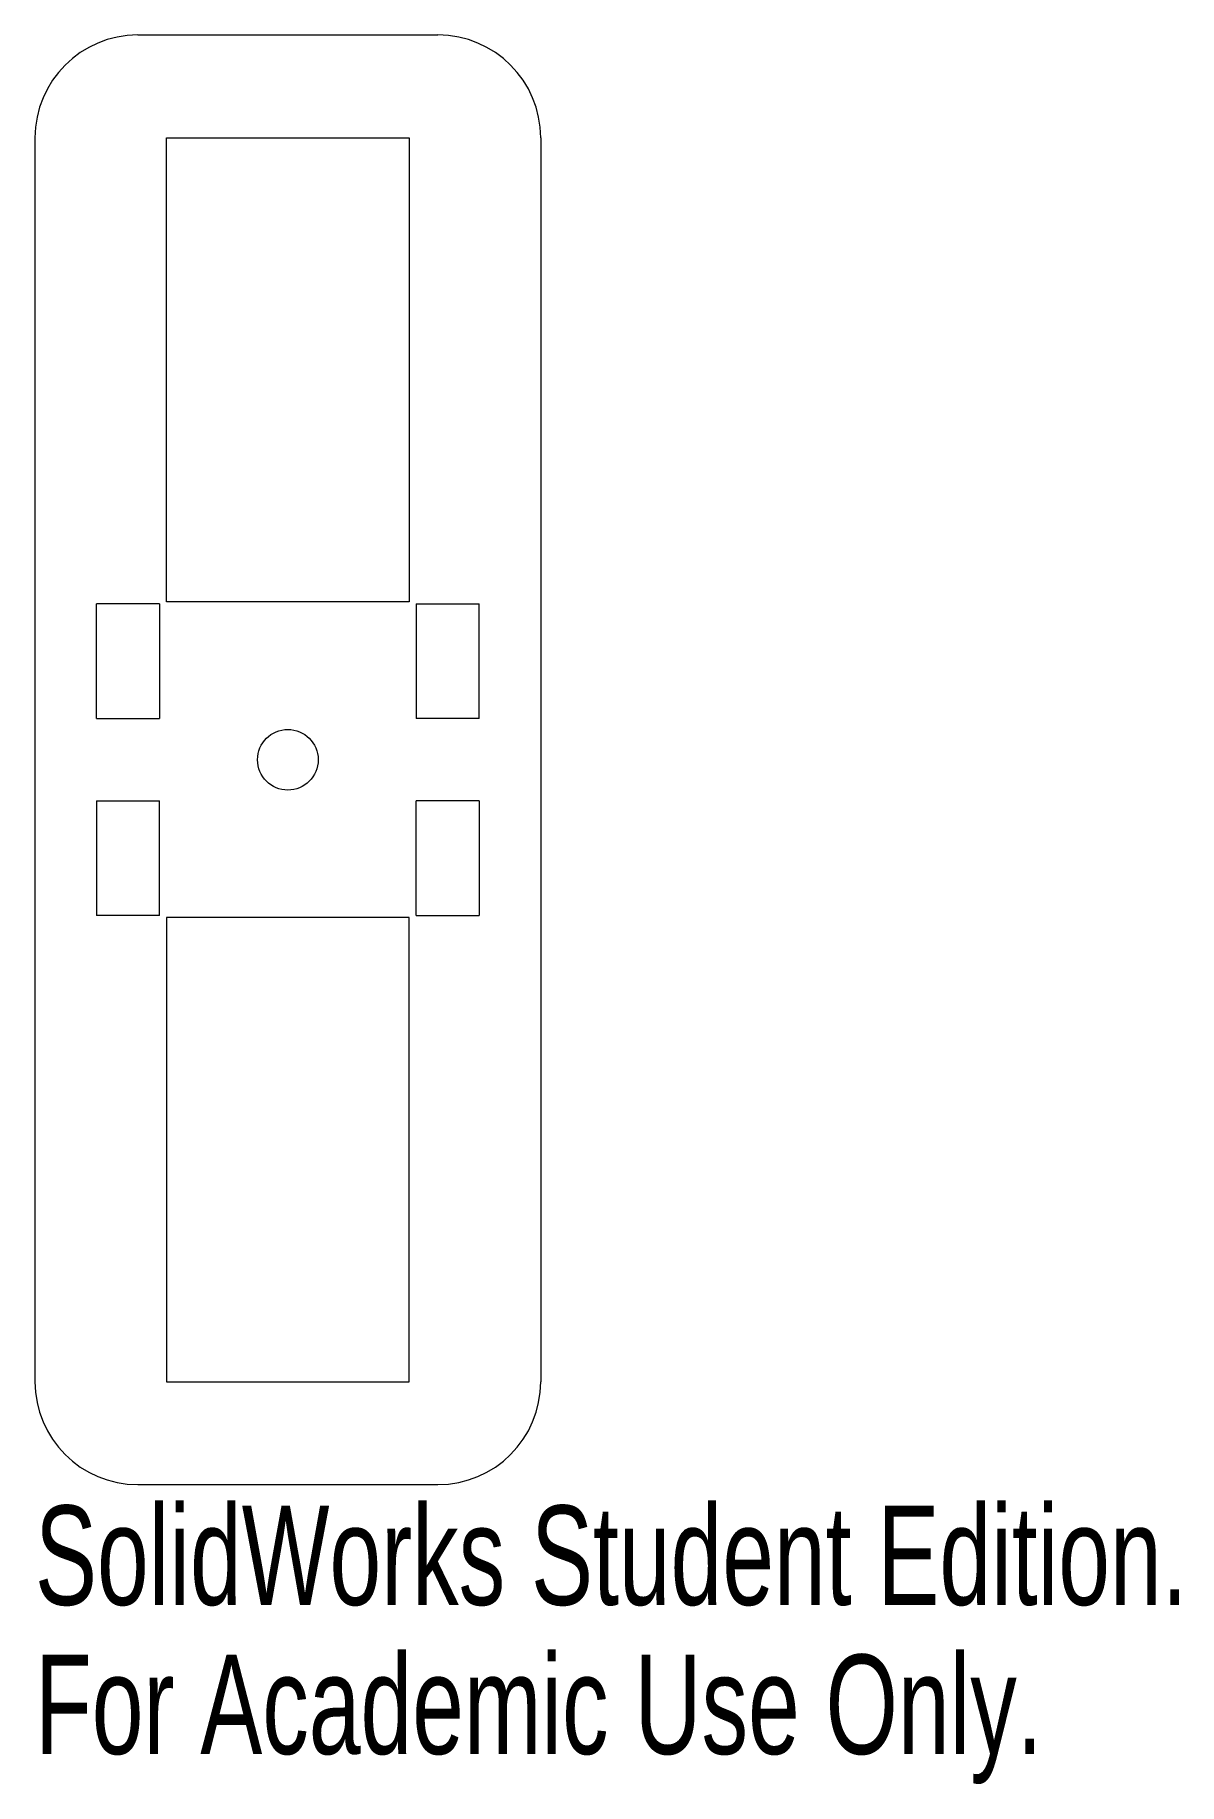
# Model space of a CAD drawing. Header units: millimetres. Extents: x 703.4 to 759.1, y 418.1 to 503.2.
import ezdxf

# ---------------------------------------------------------------- set-up
doc = ezdxf.new("R2010")
doc.units = ezdxf.units.MM
doc.styles.add('SLDTEXTSTYLE0', font='TXT', dxfattribs={"width": 0.7})

msp = doc.modelspace()

# ---------------------------------------------------------------- linework, layer by layer
at = {"color": 7, "linetype": 'Continuous', "lineweight": 15}
for p, q in [((708.391, 503.2), (723.001, 503.2)), ((703.391, 498.2), (703.391, 437.71)), ((709.791, 498.2), (721.601, 498.2)), ((709.791, 475.63), (709.791, 498.2)), ((721.601, 498.2), (721.601, 475.63)), ((728.001, 498.2), (728.001, 437.71)), ((709.446, 475.53), (706.391, 475.53)), ((706.391, 469.955), (706.391, 475.53)), ((709.446, 475.53), (709.446, 469.955)), ((721.601, 475.63), (709.791, 475.63)), ((721.946, 475.53), (725.001, 475.53)), ((721.946, 475.53), (721.946, 469.955)), ((725.001, 469.955), (725.001, 475.53)), ((706.391, 469.955), (709.446, 469.955)), ((725.001, 469.955), (721.946, 469.955)), ((706.391, 465.955), (709.446, 465.955)), ((706.391, 465.955), (706.391, 460.38)), ((709.446, 460.38), (709.446, 465.955)), ((725.001, 465.955), (721.946, 465.955)), ((721.946, 460.38), (721.946, 465.955)), ((725.001, 465.955), (725.001, 460.38)), ((709.446, 460.38), (706.391, 460.38)), ((721.601, 460.28), (709.791, 460.28)), ((709.791, 460.28), (709.791, 437.71)), ((721.601, 437.71), (721.601, 460.28)), ((721.946, 460.38), (725.001, 460.38)), ((709.791, 437.71), (721.601, 437.71)), ((708.391, 432.71), (723.001, 432.71))]:
    msp.add_line(p, q, dxfattribs=at)
msp.add_circle((715.696, 467.955), 1.475, dxfattribs=at)
for centre, start, end in [((708.391, 498.2), 90, 180), ((723.001, 498.2), 360, 90), ((708.391, 437.71), 180, 270), ((723.001, 437.71), 270, 0)]:
    msp.add_arc(centre, 5, start, end, dxfattribs=at)

# ---------------------------------------------------------------- texts
at = {"color": 7, "linetype": 'Continuous', "char_height": 4.83362, "attachment_point": 1, "style": 'SLDTEXTSTYLE0'}
for s, insert in [('SolidWorks Student Edition.', (703.391, 431.69)), ('For Academic Use Only.', (703.391, 424.44))]:
    msp.add_mtext(s, dxfattribs=dict(at, insert=insert))

doc.saveas('drawing.dxf')
